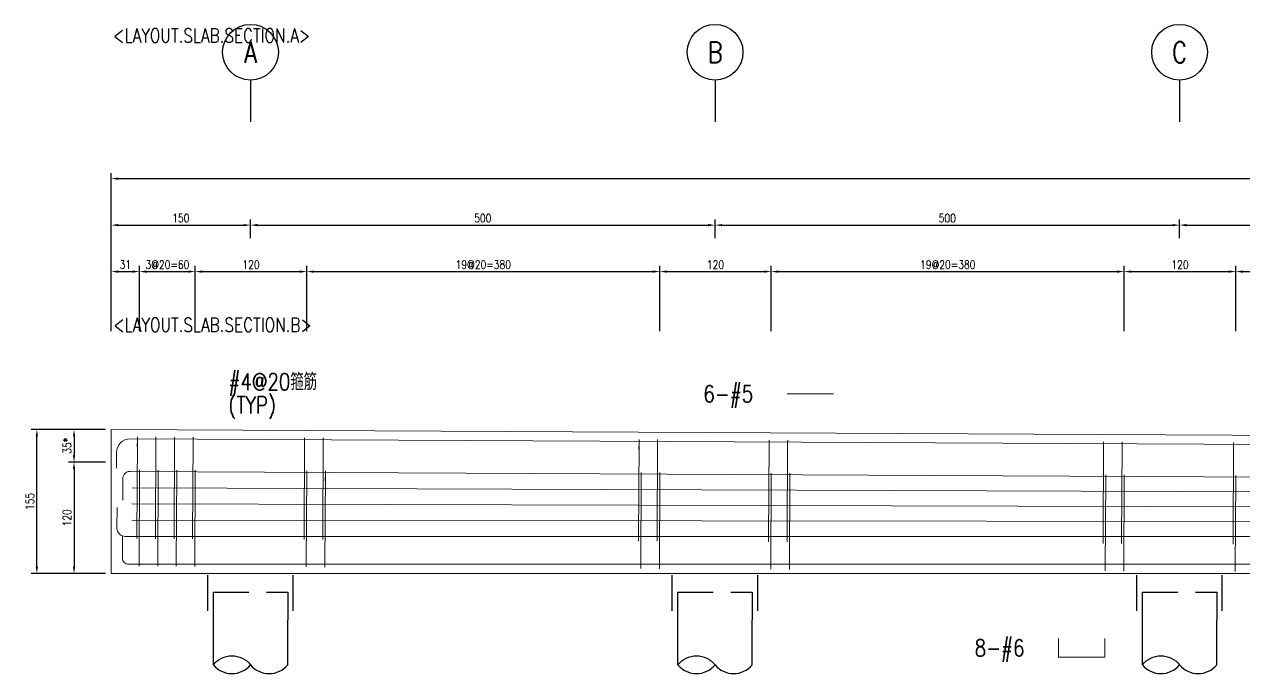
# Model space of a CAD drawing. Extents: x -4754 to 4976, y -19960 to 3841.
# Drawn here: x -359 to 955, y -10507 to -9809 of the extents above; entities that cross this region are included whole.
import ezdxf
from ezdxf.enums import TextEntityAlignment as Align

# ---------------------------------------------------------------- set-up
doc = ezdxf.new("R2010")
doc.units = 0
doc.header["$LTSCALE"] = 3
doc.linetypes.add('DASHED', pattern=[19.05, 12.7, -6.35])
doc.layers.get('0').update_dxf_attribs({"linetype": 'CONTINUOUS'})
doc.layers.add('HB_0', color=7, linetype='CONTINUOUS', transparency=0.5)
for name, color, linetype in [('HB_DIM', 1, 'CONTINUOUS'), ('HB_TXT_CTEXT', 2, 'CONTINUOUS'), ('RCAD.PARM.Treatle', 2, 'CONTINUOUS'), ('鋼筋', 3, 'CONTINUOUS')]:
    doc.layers.add(name, color=color, linetype=linetype)
doc.styles.get("Standard").update_dxf_attribs({"font": 'ROMANS.shx', "width": 0.8, "bigfont": 'chineset.shx'})
doc.dimstyles.new('30', dxfattribs={"dimscale": 3, "dimtxt": 3, "dimasz": 2.5, "dimexe": 2, "dimexo": 2, "dimgap": 1, "dimtad": 1, "dimdsep": 46, "dimtxsty": 'Standard', "dimcen": 0, "dimclrd": 256, "dimclre": 256, "dimclrt": 2, "dimadec": 0, "dimazin": 0, "dimtfac": 1, "dimtix": 1, "dimtmove": 2, "dimatfit": 3, "dimfxl": 1, "dimtolj": 1, "dimtzin": 0, "dimarcsym": 0})

# ---------------------------------------------------------------- blocks, each defined once
blk = doc.blocks.new('pile_vertical')
at = {"color": 252, "linetype": 'DASHED'}
for p, q in [((-46, -40), (-46, 0)), ((46, -40), (46, 0))]:
    blk.add_line(p, q, dxfattribs=at)
at = {"linetype": 'Continuous'}
for p, q in [((-40, -98.1), (-40, -50)), ((40, -98.1), (40, -50))]:
    blk.add_line(p, q, dxfattribs=at)
at = {"color": 252, "linetype": 'DASHED'}
blk.add_lwpolyline([(-40, -50), (-40, -20), (40, -20), (40, -50)], dxfattribs=at)
at = {"linetype": 'Continuous'}
for points in [[(-40, -98.1, -0.48), (0, -98.1, 0.48), (40, -98.1, 0.48)], [(-40, -98.1, 0.48), (0, -98.1, 0.48)]]:
    blk.add_lwpolyline(points, format="xyb", dxfattribs=at)
blk = doc.blocks.new('line_guide')
at = {"color": 4, "linetype": 'Continuous'}
blk.add_line((0, 0), (0, -45), dxfattribs=at)
blk.add_circle((0, 30), 30, dxfattribs=at)
at = {"color": 4, "linetype": 'Continuous', "width": 0.8}
blk.add_attdef('A', text='', height=22.5, dxfattribs=at).set_placement((0, 30), align=Align.MIDDLE)
blk = doc.blocks.new('*D265')
at = {"layer": 'HB_DIM', "linetype": 'Continuous', "lineweight": -2}
for p, q in [((-271.4, -10244.8), (-311.4, -10244.8)), ((-305.4, -10252.3), (-305.4, -10272.3)), ((-271.4, -10279.8), (-311.4, -10279.8))]:
    blk.add_line(p, q, dxfattribs=at)
at = {"layer": 'HB_DIM'}
for points in [[(-304.2, -10252.3), (-306.7, -10252.3), (-305.4, -10244.8)], [(-306.7, -10272.3), (-304.2, -10272.3), (-305.4, -10279.8)]]:
    blk.add_solid(points, dxfattribs=at)
at = {"layer": 'HB_DIM', "color": 2, "linetype": 'Continuous', "insert": (-312.9, -10262.3), "char_height": 9, "attachment_point": 5, "rotation": 90}
blk.add_mtext('\\A1;35*', dxfattribs=at)
blk = doc.blocks.new('*D266')
at = {"layer": 'HB_DIM', "linetype": 'Continuous', "lineweight": -2}
for p, q in [((-271.4, -10279.8), (-311.4, -10279.8)), ((-305.4, -10287.3), (-305.4, -10392.3)), ((-271.4, -10399.8), (-311.4, -10399.8))]:
    blk.add_line(p, q, dxfattribs=at)
at = {"layer": 'HB_DIM'}
for points in [[(-304.2, -10287.3), (-306.7, -10287.3), (-305.4, -10279.8)], [(-306.7, -10392.3), (-304.2, -10392.3), (-305.4, -10399.8)]]:
    blk.add_solid(points, dxfattribs=at)
at = {"layer": 'HB_DIM', "color": 2, "linetype": 'Continuous', "insert": (-312.9, -10339.8), "char_height": 9, "attachment_point": 5, "rotation": 90}
blk.add_mtext('\\A1;120', dxfattribs=at)
blk = doc.blocks.new('*D267')
at = {"layer": 'HB_DIM', "linetype": 'Continuous', "lineweight": -2}
for p, q in [((-265.4, -10138.8), (-265.4, -10068.8)), ((-234.9, -10138.8), (-234.9, -10068.8)), ((-257.9, -10074.8), (-242.4, -10074.8))]:
    blk.add_line(p, q, dxfattribs=at)
at = {"layer": 'HB_DIM'}
for points in [[(-257.9, -10073.6), (-257.9, -10076.1), (-265.4, -10074.8)], [(-242.4, -10076.1), (-242.4, -10073.6), (-234.9, -10074.8)]]:
    blk.add_solid(points, dxfattribs=at)
at = {"layer": 'HB_DIM', "color": 2, "linetype": 'Continuous', "insert": (-250.2, -10067.3), "char_height": 9, "attachment_point": 5, "rotation": 0}
blk.add_mtext('\\A1;31', dxfattribs=at)
blk = doc.blocks.new('*D268')
at = {"layer": 'HB_DIM', "linetype": 'Continuous', "lineweight": -2}
for p, q in [((-234.9, -10138.8), (-234.9, -10068.8)), ((-174.9, -10138.8), (-174.9, -10068.8)), ((-227.4, -10074.8), (-182.4, -10074.8))]:
    blk.add_line(p, q, dxfattribs=at)
at = {"layer": 'HB_DIM'}
for points in [[(-227.4, -10073.6), (-227.4, -10076.1), (-234.9, -10074.8)], [(-182.4, -10076.1), (-182.4, -10073.6), (-174.9, -10074.8)]]:
    blk.add_solid(points, dxfattribs=at)
at = {"layer": 'HB_DIM', "color": 2, "linetype": 'Continuous', "insert": (-204.9, -10067.3), "char_height": 9, "attachment_point": 5, "rotation": 0}
blk.add_mtext('\\A1;3@20=60', dxfattribs=at)
blk = doc.blocks.new('*D269')
at = {"layer": 'HB_DIM', "linetype": 'Continuous', "lineweight": -2}
for p, q in [((-174.9, -10138.8), (-174.9, -10068.8)), ((-54.9, -10138.8), (-54.9, -10068.8)), ((-167.4, -10074.8), (-62.4, -10074.8))]:
    blk.add_line(p, q, dxfattribs=at)
at = {"layer": 'HB_DIM'}
for points in [[(-167.4, -10073.6), (-167.4, -10076.1), (-174.9, -10074.8)], [(-62.4, -10076.1), (-62.4, -10073.6), (-54.9, -10074.8)]]:
    blk.add_solid(points, dxfattribs=at)
at = {"layer": 'HB_DIM', "color": 2, "linetype": 'Continuous', "insert": (-114.9, -10067.3), "char_height": 9, "attachment_point": 5, "rotation": 0}
blk.add_mtext('\\A1;120', dxfattribs=at)
blk = doc.blocks.new('*D270')
at = {"layer": 'HB_DIM', "linetype": 'Continuous', "lineweight": -2}
for p, q in [((-54.9, -10138.8), (-54.9, -10068.8)), ((325.1, -10138.8), (325.1, -10068.8)), ((-47.4, -10074.8), (317.6, -10074.8))]:
    blk.add_line(p, q, dxfattribs=at)
at = {"layer": 'HB_DIM'}
for points in [[(-47.4, -10073.6), (-47.4, -10076.1), (-54.9, -10074.8)], [(317.6, -10076.1), (317.6, -10073.6), (325.1, -10074.8)]]:
    blk.add_solid(points, dxfattribs=at)
at = {"layer": 'HB_DIM', "color": 2, "linetype": 'Continuous', "insert": (135.1, -10067.3), "char_height": 9, "attachment_point": 5, "rotation": 0}
blk.add_mtext('\\A1;19@20=380', dxfattribs=at)
blk = doc.blocks.new('*D271')
at = {"layer": 'HB_DIM', "linetype": 'Continuous', "lineweight": -2}
for p, q in [((325.1, -10138.8), (325.1, -10068.8)), ((445.1, -10138.8), (445.1, -10068.8)), ((332.6, -10074.8), (437.6, -10074.8))]:
    blk.add_line(p, q, dxfattribs=at)
at = {"layer": 'HB_DIM'}
for points in [[(332.6, -10073.6), (332.6, -10076.1), (325.1, -10074.8)], [(437.6, -10076.1), (437.6, -10073.6), (445.1, -10074.8)]]:
    blk.add_solid(points, dxfattribs=at)
at = {"layer": 'HB_DIM', "color": 2, "linetype": 'Continuous', "insert": (385.1, -10067.3), "char_height": 9, "attachment_point": 5, "rotation": 0}
blk.add_mtext('\\A1;120', dxfattribs=at)
blk = doc.blocks.new('*D272')
at = {"layer": 'HB_DIM', "linetype": 'Continuous', "lineweight": -2}
for p, q in [((445.1, -10138.8), (445.1, -10068.8)), ((825.1, -10138.8), (825.1, -10068.8)), ((452.6, -10074.8), (817.6, -10074.8))]:
    blk.add_line(p, q, dxfattribs=at)
at = {"layer": 'HB_DIM'}
for points in [[(452.6, -10073.6), (452.6, -10076.1), (445.1, -10074.8)], [(817.6, -10076.1), (817.6, -10073.6), (825.1, -10074.8)]]:
    blk.add_solid(points, dxfattribs=at)
at = {"layer": 'HB_DIM', "color": 2, "linetype": 'Continuous', "insert": (635.1, -10067.3), "char_height": 9, "attachment_point": 5, "rotation": 0}
blk.add_mtext('\\A1;19@20=380', dxfattribs=at)
blk = doc.blocks.new('*D273')
at = {"layer": 'HB_DIM', "linetype": 'Continuous', "lineweight": -2}
for p, q in [((825.1, -10138.8), (825.1, -10068.8)), ((945.1, -10138.8), (945.1, -10068.8)), ((832.6, -10074.8), (937.6, -10074.8))]:
    blk.add_line(p, q, dxfattribs=at)
at = {"layer": 'HB_DIM'}
for points in [[(832.6, -10073.6), (832.6, -10076.1), (825.1, -10074.8)], [(937.6, -10076.1), (937.6, -10073.6), (945.1, -10074.8)]]:
    blk.add_solid(points, dxfattribs=at)
at = {"layer": 'HB_DIM', "color": 2, "linetype": 'Continuous', "insert": (885.1, -10067.3), "char_height": 9, "attachment_point": 5, "rotation": 0}
blk.add_mtext('\\A1;120', dxfattribs=at)
blk = doc.blocks.new('*D274')
at = {"layer": 'HB_DIM', "linetype": 'Continuous', "lineweight": -2}
for p, q in [((945.1, -10138.8), (945.1, -10068.8)), ((1325.1, -10138.8), (1325.1, -10068.8)), ((952.6, -10074.8), (1317.6, -10074.8))]:
    blk.add_line(p, q, dxfattribs=at)
at = {"layer": 'HB_DIM'}
for points in [[(952.6, -10073.6), (952.6, -10076.1), (945.1, -10074.8)], [(1317.6, -10076.1), (1317.6, -10073.6), (1325.1, -10074.8)]]:
    blk.add_solid(points, dxfattribs=at)
at = {"layer": 'HB_DIM', "color": 2, "linetype": 'Continuous', "insert": (1135.1, -10067.3), "char_height": 9, "attachment_point": 5, "rotation": 0}
blk.add_mtext('\\A1;19@20=380', dxfattribs=at)
blk = doc.blocks.new('*D282')
at = {"layer": 'HB_DIM', "linetype": 'Continuous', "lineweight": -2}
for p, q in [((-265.4, -10138.8), (-265.4, -9968.8)), ((2714.6, -10153.8), (2714.6, -9968.8)), ((-257.9, -9974.8), (2707.1, -9974.8))]:
    blk.add_line(p, q, dxfattribs=at)
at = {"layer": 'HB_DIM'}
for points in [[(-257.9, -9973.6), (-257.9, -9976.1), (-265.4, -9974.8)], [(2707.1, -9976.1), (2707.1, -9973.6), (2714.6, -9974.8)]]:
    blk.add_solid(points, dxfattribs=at)
at = {"layer": 'HB_DIM', "color": 2, "linetype": 'Continuous', "insert": (1224.6, -9967.3), "char_height": 9, "attachment_point": 5, "rotation": 0}
blk.add_mtext('\\A1;2980', dxfattribs=at)
blk = doc.blocks.new('*D283')
at = {"layer": 'HB_DIM', "linetype": 'Continuous', "lineweight": -2}
for p, q in [((-265.4, -10138.8), (-265.4, -10018.8)), ((-115.4, -10038.8), (-115.4, -10018.8)), ((-257.9, -10024.8), (-122.9, -10024.8))]:
    blk.add_line(p, q, dxfattribs=at)
at = {"layer": 'HB_DIM'}
for points in [[(-257.9, -10023.6), (-257.9, -10026.1), (-265.4, -10024.8)], [(-122.9, -10026.1), (-122.9, -10023.6), (-115.4, -10024.8)]]:
    blk.add_solid(points, dxfattribs=at)
at = {"layer": 'HB_DIM', "color": 2, "linetype": 'Continuous', "insert": (-190.4, -10017.3), "char_height": 9, "attachment_point": 5, "rotation": 0}
blk.add_mtext('\\A1;150', dxfattribs=at)
blk = doc.blocks.new('*D284')
at = {"layer": 'HB_DIM', "linetype": 'Continuous', "lineweight": -2}
for p, q in [((-115.4, -10038.8), (-115.4, -10018.8)), ((384.6, -10038.8), (384.6, -10018.8)), ((-107.9, -10024.8), (377.1, -10024.8))]:
    blk.add_line(p, q, dxfattribs=at)
at = {"layer": 'HB_DIM'}
for points in [[(-107.9, -10023.6), (-107.9, -10026.1), (-115.4, -10024.8)], [(377.1, -10026.1), (377.1, -10023.6), (384.6, -10024.8)]]:
    blk.add_solid(points, dxfattribs=at)
at = {"layer": 'HB_DIM', "color": 2, "linetype": 'Continuous', "insert": (134.6, -10017.3), "char_height": 9, "attachment_point": 5, "rotation": 0}
blk.add_mtext('\\A1;500', dxfattribs=at)
blk = doc.blocks.new('*D285')
at = {"layer": 'HB_DIM', "linetype": 'Continuous', "lineweight": -2}
for p, q in [((384.6, -10038.8), (384.6, -10018.8)), ((884.6, -10038.8), (884.6, -10018.8)), ((392.1, -10024.8), (877.1, -10024.8))]:
    blk.add_line(p, q, dxfattribs=at)
at = {"layer": 'HB_DIM'}
for points in [[(392.1, -10023.6), (392.1, -10026.1), (384.6, -10024.8)], [(877.1, -10026.1), (877.1, -10023.6), (884.6, -10024.8)]]:
    blk.add_solid(points, dxfattribs=at)
at = {"layer": 'HB_DIM', "color": 2, "linetype": 'Continuous', "insert": (634.6, -10017.3), "char_height": 9, "attachment_point": 5, "rotation": 0}
blk.add_mtext('\\A1;500', dxfattribs=at)
blk = doc.blocks.new('*D286')
at = {"layer": 'HB_DIM', "linetype": 'Continuous', "lineweight": -2}
for p, q in [((884.6, -10038.8), (884.6, -10018.8)), ((1384.6, -10038.8), (1384.6, -10018.8)), ((892.1, -10024.8), (1377.1, -10024.8))]:
    blk.add_line(p, q, dxfattribs=at)
at = {"layer": 'HB_DIM'}
for points in [[(892.1, -10023.6), (892.1, -10026.1), (884.6, -10024.8)], [(1377.1, -10026.1), (1377.1, -10023.6), (1384.6, -10024.8)]]:
    blk.add_solid(points, dxfattribs=at)
at = {"layer": 'HB_DIM', "color": 2, "linetype": 'Continuous', "insert": (1134.6, -10017.3), "char_height": 9, "attachment_point": 5, "rotation": 0}
blk.add_mtext('\\A1;500', dxfattribs=at)
blk = doc.blocks.new('*D290')
at = {"layer": 'HB_DIM', "linetype": 'Continuous', "lineweight": -2}
for p, q in [((-281.4, -10244.8), (-351.4, -10244.8)), ((-345.4, -10392.3), (-345.4, -10252.3)), ((-281.4, -10399.8), (-351.4, -10399.8))]:
    blk.add_line(p, q, dxfattribs=at)
at = {"layer": 'HB_DIM'}
for points in [[(-344.2, -10252.3), (-346.7, -10252.3), (-345.4, -10244.8)], [(-346.7, -10392.3), (-344.2, -10392.3), (-345.4, -10399.8)]]:
    blk.add_solid(points, dxfattribs=at)
at = {"layer": 'HB_DIM', "color": 2, "linetype": 'Continuous', "insert": (-352.9, -10322.3), "char_height": 9, "attachment_point": 5, "rotation": 90}
blk.add_mtext('\\A1;155', dxfattribs=at)

msp = doc.modelspace()

# ---------------------------------------------------------------- linework, layer by layer
at = {"layer": 'HB_0', "lineweight": 5}
msp.add_lwpolyline([(-265.427, -10399.802), (-265.427, -10244.802), (2714.573, -10259.802), (2714.573, -10399.802), (-265.427, -10399.802)], dxfattribs=at)
at = {"layer": 'HB_DIM', "color": 1, "linetype": 'Continuous'}
for points in [[(-217.229, -10253.418, 0, 1.25, 0), (-207.229, -10243.418, 0, 0, 0), (-157.229, -10193.418, 0, 0, 0), (-139.229, -10193.418, 0, 0, 0)], [(-214.868, -10288.963, 0, 1.25, 0), (-207.161, -10276.186, 0, 0, 0), (-157.229, -10193.418, 0, 0, 0), (-139.229, -10193.418, 0, 0, 0)], [(931.051, -10295.823, 0, 1.25, 0), (931.051, -10280.823, 0, 0, 0), (931.051, -10205.823, 0, 0, 0), (949.051, -10205.823, 0, 0, 0)], [(344.142, -10326.359, 0, 1.25, 0), (344.142, -10311.359, 0, 0, 0), (344.142, -10206.359, 0, 0, 0), (362.142, -10206.359, 0, 0, 0)], [(344.142, -10343.104, 0, 1.25, 0), (344.142, -10328.104, 0, 0, 0), (344.142, -10206.359, 0, 0, 0), (362.142, -10206.359, 0, 0, 0)], [(344.142, -10309.614, 0, 1.25, 0), (344.142, -10294.614, 0, 0, 0), (344.142, -10206.359, 0, 0, 0), (362.142, -10206.359, 0, 0, 0)], [(929.798, -10359.808, 0, 1.25, 0), (929.798, -10374.808, 0, 0, 0), (929.798, -10449.808, 0, 0, 0), (947.798, -10449.808, 0, 0, 0)], [(636.132, -10389.826, 0, 1.25, 0), (636.132, -10404.826, 0, 0, 0), (636.132, -10479.826, 0, 0, 0), (654.132, -10479.826, 0, 0, 0)]]:
    msp.add_lwpolyline(points, format="xyseb", dxfattribs=at)
at = {"layer": 'HB_TXT_CTEXT', "lineweight": 5}
msp.add_line((462.142, -10206.359, 50), (512.142, -10206.359, 50), dxfattribs=at)
msp.add_polyline3d([(754.132, -10469.826, -50), (754.132, -10489.826, -50), (804.132, -10489.826, -50), (804.132, -10469.826, -50)], dxfattribs=at)
at = {"layer": '鋼筋', "lineweight": 5}
for p, q in [((-244.987, -10254.905, -38), (2694.033, -10269.698, -38)), ((-244.987, -10254.905, -27.143), (2694.033, -10269.698, -27.143)), ((-244.987, -10254.905, -16.286), (2694.033, -10269.698, -16.286)), ((-244.987, -10254.905, -5.429), (2694.033, -10269.698, -5.429)), ((-244.987, -10254.905, 5.429), (2694.033, -10269.698, 5.429)), ((-244.987, -10254.905, 16.286), (2694.033, -10269.698, 16.286)), ((-244.987, -10254.905, 27.143), (2694.033, -10269.698, 27.143)), ((-244.987, -10254.905, 38), (2694.033, -10269.698, 38)), ((-237.242, -10255.902, 40.245), (-237.761, -10359.041, 40.245)), ((-237.761, -10359.041, -40.245), (-237.242, -10255.902, -40.245)), ((-237.28, -10263.522, 33.895), (-237.242, -10255.902, 33.895)), ((-237.242, -10255.902, -33.895), (-237.28, -10263.522, -33.895)), ((-217.242, -10256.002, 40.245), (-217.761, -10359.142, 40.245)), ((-217.761, -10359.142, -40.245), (-217.242, -10256.002, -40.245)), ((-217.281, -10263.622, 33.895), (-217.242, -10256.002, 33.895)), ((-217.242, -10256.002, -33.895), (-217.281, -10263.622, -33.895)), ((-197.242, -10256.103, 40.245), (-197.762, -10359.242, 40.245)), ((-197.762, -10359.242, -40.245), (-197.242, -10256.103, -40.245)), ((-197.281, -10263.723, 33.895), (-197.242, -10256.103, 33.895)), ((-197.242, -10256.103, -33.895), (-197.281, -10263.723, -33.895)), ((-177.243, -10256.204, 40.245), (-177.762, -10359.343, 40.245)), ((-177.762, -10359.343, -40.245), (-177.243, -10256.204, -40.245)), ((-177.281, -10263.824, 33.895), (-177.243, -10256.204, 33.895)), ((-177.243, -10256.204, -33.895), (-177.281, -10263.824, -33.895)), ((-57.244, -10256.808, 40.245), (-57.763, -10359.947, 40.245)), ((-57.763, -10359.947, -40.245), (-57.244, -10256.808, -40.245)), ((-57.283, -10264.428, 33.895), (-57.244, -10256.808, 33.895)), ((-57.244, -10256.808, -33.895), (-57.283, -10264.428, -33.895)), ((-37.244, -10256.908, 40.245), (-37.764, -10360.048, 40.245)), ((-37.764, -10360.048, -40.245), (-37.244, -10256.908, -40.245)), ((-37.283, -10264.528, 33.895), (-37.244, -10256.908, 33.895)), ((-37.244, -10256.908, -33.895), (-37.283, -10264.528, -33.895)), ((-259.636, -10286.441, -38), (-259.55, -10269.321, -38)), ((-259.636, -10286.441, -27.143), (-259.55, -10269.321, -27.143)), ((-259.636, -10286.441, -16.286), (-259.55, -10269.321, -16.286)), ((-259.636, -10286.441, -5.429), (-259.55, -10269.321, -5.429)), ((-259.636, -10286.441, 5.429), (-259.55, -10269.321, 5.429)), ((-259.636, -10286.441, 16.286), (-259.55, -10269.321, 16.286)), ((-259.636, -10286.441, 27.143), (-259.55, -10269.321, 27.143)), ((-259.636, -10286.441, 38), (-259.55, -10269.321, 38)), ((302.751, -10258.62, 40.245), (302.232, -10361.759, 40.245)), ((302.232, -10361.759, -40.245), (302.751, -10258.62, -40.245)), ((302.713, -10266.24, 33.895), (302.751, -10258.62, 33.895)), ((302.751, -10258.62, -33.895), (302.713, -10266.24, -33.895)), ((322.751, -10258.72, 40.245), (322.232, -10361.86, 40.245)), ((322.232, -10361.86, -40.245), (322.751, -10258.72, -40.245)), ((322.713, -10266.34, 33.895), (322.751, -10258.72, 33.895)), ((322.751, -10258.72, -33.895), (322.713, -10266.34, -33.895)), ((442.749, -10259.324, 40.245), (442.23, -10362.464, 40.245)), ((442.23, -10362.464, -40.245), (442.749, -10259.324, -40.245)), ((442.711, -10266.944, 33.895), (442.749, -10259.324, 33.895)), ((442.749, -10259.324, -33.895), (442.711, -10266.944, -33.895)), ((462.749, -10259.425, 40.245), (462.23, -10362.564, 40.245)), ((462.23, -10362.564, -40.245), (462.749, -10259.425, -40.245)), ((462.711, -10267.045, 33.895), (462.749, -10259.425, 33.895)), ((462.749, -10259.425, -33.895), (462.711, -10267.045, -33.895)), ((802.745, -10261.137, 40.245), (802.226, -10364.276, 40.245)), ((802.226, -10364.276, -40.245), (802.745, -10261.137, -40.245)), ((802.707, -10268.756, 33.895), (802.745, -10261.137, 33.895)), ((802.745, -10261.137, -33.895), (802.707, -10268.756, -33.895)), ((822.745, -10261.237, 40.245), (822.225, -10364.377, 40.245)), ((822.225, -10364.377, -40.245), (822.745, -10261.237, -40.245)), ((822.706, -10268.857, 33.895), (822.745, -10261.237, 33.895)), ((822.745, -10261.237, -33.895), (822.706, -10268.857, -33.895)), ((942.743, -10261.841, 40.245), (942.224, -10364.981, 40.245)), ((942.224, -10364.981, -40.245), (942.743, -10261.841, -40.245)), ((942.705, -10269.461, 33.895), (942.743, -10261.841, 33.895)), ((942.743, -10261.841, -33.895), (942.705, -10269.461, -33.895)), ((-245.103, -10289.902, -50), (2695.282, -10304.703, -50)), ((-245.103, -10289.902, -35.714), (2695.282, -10304.703, -35.714)), ((-245.103, -10289.902, -21.429), (2695.282, -10304.703, -21.429)), ((-245.103, -10289.902, -7.143), (2695.282, -10304.703, -7.143)), ((-245.103, -10289.902, 7.143), (2695.282, -10304.703, 7.143)), ((-245.103, -10289.902, 21.429), (2695.282, -10304.703, 21.429)), ((-245.103, -10289.902, 35.714), (2695.282, -10304.703, 35.714)), ((-245.103, -10289.902, 50), (2695.282, -10304.703, 50)), ((-234.881, -10291.446, 51.745), (-235.37, -10388.583, 51.745)), ((-235.37, -10388.583, -51.745), (-234.881, -10291.446, -51.745)), ((-234.919, -10299.066, 45.395), (-234.881, -10291.446, 45.395)), ((-234.881, -10291.446, -45.395), (-234.919, -10299.066, -45.395)), ((-214.881, -10291.546, 51.745), (-215.37, -10388.684, 51.745)), ((-215.37, -10388.684, -51.745), (-214.881, -10291.546, -51.745)), ((-214.919, -10299.166, 45.395), (-214.881, -10291.546, 45.395)), ((-214.881, -10291.546, -45.395), (-214.919, -10299.166, -45.395)), ((-194.881, -10291.647, 51.745), (-195.37, -10388.785, 51.745)), ((-195.37, -10388.785, -51.745), (-194.881, -10291.647, -51.745)), ((-194.92, -10299.267, 45.395), (-194.881, -10291.647, 45.395)), ((-194.881, -10291.647, -45.395), (-194.92, -10299.267, -45.395)), ((-174.882, -10291.748, 51.745), (-175.371, -10388.885, 51.745)), ((-175.371, -10388.885, -51.745), (-174.882, -10291.748, -51.745)), ((-174.92, -10299.368, 45.395), (-174.882, -10291.748, 45.395)), ((-174.882, -10291.748, -45.395), (-174.92, -10299.368, -45.395)), ((-54.883, -10292.352, 51.745), (-55.372, -10389.489, 51.745)), ((-55.372, -10389.489, -51.745), (-54.883, -10292.352, -51.745)), ((-54.921, -10299.972, 45.395), (-54.883, -10292.352, 45.395)), ((-54.883, -10292.352, -45.395), (-54.921, -10299.972, -45.395)), ((-34.883, -10292.452, 51.745), (-35.372, -10389.59, 51.745)), ((-35.372, -10389.59, -51.745), (-34.883, -10292.452, -51.745)), ((-34.922, -10300.072, 45.395), (-34.883, -10292.452, 45.395)), ((-34.883, -10292.452, -45.395), (-34.922, -10300.072, -45.395)), ((305.112, -10294.164, 51.745), (304.623, -10391.301, 51.745)), ((304.623, -10391.301, -51.745), (305.112, -10294.164, -51.745)), ((305.074, -10301.784, 45.395), (305.112, -10294.164, 45.395)), ((305.112, -10294.164, -45.395), (305.074, -10301.784, -45.395)), ((325.112, -10294.264, 51.745), (324.623, -10391.402, 51.745)), ((324.623, -10391.402, -51.745), (325.112, -10294.264, -51.745)), ((325.074, -10301.884, 45.395), (325.112, -10294.264, 45.395)), ((325.112, -10294.264, -45.395), (325.074, -10301.884, -45.395)), ((445.111, -10294.869, 51.745), (444.622, -10392.006, 51.745)), ((444.622, -10392.006, -51.745), (445.111, -10294.869, -51.745)), ((445.072, -10302.488, 45.395), (445.111, -10294.869, 45.395)), ((445.111, -10294.869, -45.395), (445.072, -10302.488, -45.395)), ((465.11, -10294.969, 51.745), (464.621, -10392.107, 51.745)), ((464.621, -10392.107, -51.745), (465.11, -10294.969, -51.745)), ((465.072, -10302.589, 45.395), (465.11, -10294.969, 45.395)), ((465.11, -10294.969, -45.395), (465.072, -10302.589, -45.395)), ((805.106, -10296.681, 51.745), (804.617, -10393.818, 51.745)), ((804.617, -10393.818, -51.745), (805.106, -10296.681, -51.745)), ((805.068, -10304.3, 45.395), (805.106, -10296.681, 45.395)), ((805.106, -10296.681, -45.395), (805.068, -10304.3, -45.395)), ((825.106, -10296.781, 51.745), (824.617, -10393.919, 51.745)), ((824.617, -10393.919, -51.745), (825.106, -10296.781, -51.745)), ((825.067, -10304.401, 45.395), (825.106, -10296.781, 45.395)), ((825.106, -10296.781, -45.395), (825.067, -10304.401, -45.395)), ((-253.03, -10320.973, -50), (-252.912, -10297.633, -50)), ((-253.03, -10320.973, -35.714), (-252.912, -10297.633, -35.714)), ((-253.03, -10320.973, -21.429), (-252.912, -10297.633, -21.429)), ((-253.03, -10320.973, -7.143), (-252.912, -10297.633, -7.143)), ((-253.03, -10320.973, 7.143), (-252.912, -10297.633, 7.143)), ((-253.03, -10320.973, 21.429), (-252.912, -10297.633, 21.429)), ((-253.03, -10320.973, 35.714), (-252.912, -10297.633, 35.714)), ((-253.03, -10320.973, 50), (-252.912, -10297.633, 50)), ((-242.961, -10307.406, -50), (2692.983, -10318.449, -50)), ((-242.961, -10307.406, 50), (2692.983, -10318.449, 50)), ((945.104, -10297.385, 51.745), (944.615, -10394.523, 51.745)), ((944.615, -10394.523, -51.745), (945.104, -10297.385, -51.745)), ((945.066, -10305.005, 45.395), (945.104, -10297.385, 45.395)), ((945.104, -10297.385, -45.395), (945.066, -10305.005, -45.395)), ((-259.068, -10328.563, -50), (-259.18, -10350.897, -50)), ((-259.068, -10328.563, -35.714), (-259.18, -10350.897, -35.714)), ((-259.068, -10328.563, -21.429), (-259.18, -10350.897, -21.429)), ((-259.068, -10328.563, -7.143), (-259.18, -10350.897, -7.143)), ((-259.068, -10328.563, 7.143), (-259.18, -10350.897, 7.143)), ((-259.068, -10328.563, 21.429), (-259.18, -10350.897, 21.429)), ((-259.068, -10328.563, 35.714), (-259.18, -10350.897, 35.714)), ((-259.068, -10328.563, 50), (-259.18, -10350.897, 50)), ((-243.049, -10324.898, -50), (2692.906, -10332.206, -50)), ((-243.049, -10324.898, 50), (2692.906, -10332.206, 50)), ((-243.137, -10342.39, -50), (2692.825, -10345.964, -50)), ((-243.137, -10342.39, 50), (2692.825, -10345.964, 50)), ((-253.221, -10358.907, -50), (-253.343, -10383.143, -50)), ((-253.221, -10358.907, -35.714), (-253.343, -10383.143, -35.714)), ((-253.221, -10358.907, -21.429), (-253.343, -10383.143, -21.429)), ((-253.221, -10358.907, -7.143), (-253.343, -10383.143, -7.143)), ((-253.221, -10358.907, 7.143), (-253.343, -10383.143, 7.143)), ((-253.221, -10358.907, 21.429), (-253.343, -10383.143, 21.429)), ((-253.221, -10358.907, 35.714), (-253.343, -10383.143, 35.714)), ((-253.221, -10358.907, 50), (-253.343, -10383.143, 50)), ((-250.29, -10359.832, -50), (2699.93, -10359.772, -50)), ((-250.29, -10359.832, -35.714), (2699.93, -10359.772, -35.714)), ((-250.29, -10359.832, -21.429), (2699.93, -10359.772, -21.429)), ((-250.29, -10359.832, -7.143), (2699.93, -10359.772, -7.143)), ((-250.29, -10359.832, 7.143), (2699.93, -10359.772, 7.143)), ((-250.29, -10359.832, 21.429), (2699.93, -10359.772, 21.429)), ((-250.29, -10359.832, 35.714), (2699.93, -10359.772, 35.714)), ((-250.29, -10359.832, 50), (2699.93, -10359.772, 50)), ((-237.777, -10362.216, 37.07), (-237.777, -10362.216, -37.07)), ((-217.777, -10362.317, 37.07), (-217.777, -10362.317, -37.07)), ((-197.778, -10362.417, 37.07), (-197.778, -10362.417, -37.07)), ((-177.778, -10362.518, 37.07), (-177.778, -10362.518, -37.07)), ((-57.779, -10363.122, 37.07), (-57.779, -10363.122, -37.07)), ((-37.78, -10363.223, 37.07), (-37.78, -10363.223, -37.07)), ((302.216, -10364.934, 37.07), (302.216, -10364.934, -37.07)), ((322.216, -10365.035, 37.07), (322.216, -10365.035, -37.07)), ((442.214, -10365.639, 37.07), (442.214, -10365.639, -37.07)), ((462.214, -10365.739, 37.07), (462.214, -10365.739, -37.07)), ((802.21, -10367.451, 37.07), (802.21, -10367.451, -37.07)), ((822.209, -10367.551, 37.07), (822.209, -10367.551, -37.07)), ((942.208, -10368.155, 37.07), (942.208, -10368.155, -37.07)), ((-246.657, -10389.862, -50), (2695.973, -10389.742, -50)), ((-246.657, -10389.862, -35.714), (2695.973, -10389.742, -35.714)), ((-246.657, -10389.862, -21.429), (2695.973, -10389.742, -21.429)), ((-246.657, -10389.862, -7.143), (2695.973, -10389.742, -7.143)), ((-246.657, -10389.862, 7.143), (2695.973, -10389.742, 7.143)), ((-246.657, -10389.862, 21.429), (2695.973, -10389.742, 21.429)), ((-246.657, -10389.862, 35.714), (2695.973, -10389.742, 35.714)), ((-246.657, -10389.862, 50), (2695.973, -10389.742, 50)), ((-235.386, -10391.758, 48.57), (-235.386, -10391.758, -48.57)), ((-215.386, -10391.859, 48.57), (-215.386, -10391.859, -48.57)), ((-195.386, -10391.96, 48.57), (-195.386, -10391.96, -48.57)), ((-175.387, -10392.06, 48.57), (-175.387, -10392.06, -48.57)), ((-55.388, -10392.664, 48.57), (-55.388, -10392.664, -48.57)), ((-35.388, -10392.765, 48.57), (-35.388, -10392.765, -48.57)), ((304.607, -10394.476, 48.57), (304.607, -10394.476, -48.57)), ((324.607, -10394.577, 48.57), (324.607, -10394.577, -48.57)), ((444.606, -10395.181, 48.57), (444.606, -10395.181, -48.57)), ((464.605, -10395.282, 48.57), (464.605, -10395.282, -48.57)), ((804.601, -10396.993, 48.57), (804.601, -10396.993, -48.57)), ((824.601, -10397.094, 48.57), (824.601, -10397.094, -48.57)), ((944.599, -10397.698, 48.57), (944.599, -10397.698, -48.57))]:
    msp.add_line(p, q, dxfattribs=at)
at = {"layer": '鋼筋', "lineweight": 5, "extrusion": (0, 0, -1)}
for centre, radius, end in [((245.06, -10269.394, 38), 14.49, 90.288399), ((245.06, -10269.394, 27.143), 14.49, 90.288399), ((245.06, -10269.394, 16.286), 14.49, 90.288399), ((245.06, -10269.394, 5.429), 14.49, 90.288399), ((245.06, -10269.394, -5.429), 14.49, 90.288399), ((245.06, -10269.394, -16.286), 14.49, 90.288399), ((245.06, -10269.394, -27.143), 14.49, 90.288399), ((245.06, -10269.394, -38), 14.49, 90.288399), ((245.142, -10297.672, 50), 7.77, 90.288403), ((245.142, -10297.672, 35.714), 7.77, 90.288403), ((245.142, -10297.672, 21.429), 7.77, 90.288403), ((245.142, -10297.672, 7.143), 7.77, 90.288403), ((245.142, -10297.672, -7.143), 7.77, 90.288403), ((245.142, -10297.672, -21.429), 7.77, 90.288403), ((245.142, -10297.672, -35.714), 7.77, 90.288403), ((245.142, -10297.672, -50), 7.77, 90.288403)]:
    msp.add_arc(centre, radius, 0.288399, end, dxfattribs=at)
at = {"layer": '鋼筋', "lineweight": 5, "extrusion": (0.999987, -0.005033, 0)}
for centre, start, end in [((-10256.966, 37.07, -185.616), 270, 90), ((-10256.966, -37.07, -185.616), 270, 90), ((-10256.966, 37.07, -165.616), 270, 90), ((-10256.966, -37.07, -165.616), 270, 90), ((-10256.966, 37.07, -145.616), 270, 90), ((-10256.966, -37.07, -145.616), 270, 90), ((-10256.966, 37.07, -125.616), 270, 90), ((-10256.966, -37.07, -125.616), 270, 90), ((-10256.966, 37.07, -5.616), 270, 90), ((-10256.966, -37.07, -5.616), 270, 90), ((-10256.966, 37.07, 14.384), 270, 90), ((-10256.966, -37.07, 14.384), 270, 90), ((-10256.966, 37.07, 354.384), 270, 90), ((-10256.966, -37.07, 354.384), 270, 90), ((-10256.966, 37.07, 374.384), 270, 90), ((-10256.966, -37.07, 374.384), 270, 90), ((-10256.966, 37.07, 494.384), 270, 90), ((-10256.966, -37.07, 494.384), 270, 90), ((-10256.966, 37.07, 514.384), 270, 90), ((-10256.966, -37.07, 514.384), 270, 90), ((-10256.966, 37.07, 854.384), 270, 90), ((-10256.966, -37.07, 854.384), 270, 90), ((-10256.966, 37.07, 874.384), 270, 90), ((-10256.966, -37.07, 874.384), 270, 90), ((-10256.966, 37.07, 994.384), 270, 90), ((-10256.966, -37.07, 994.384), 270, 90), ((-10292.498, 48.57, -183.076), 270, 90), ((-10292.498, -48.57, -183.076), 270, 90), ((-10292.498, 48.57, -163.076), 270, 90), ((-10292.498, -48.57, -163.076), 270, 90), ((-10292.498, 48.57, -143.076), 270, 90), ((-10292.498, -48.57, -143.076), 270, 90), ((-10292.498, 48.57, -123.076), 270, 90), ((-10292.498, -48.57, -123.076), 270, 90), ((-10292.498, 48.57, -3.076), 270, 90), ((-10292.498, -48.57, -3.076), 270, 90), ((-10292.498, 48.57, 16.924), 270, 90), ((-10292.498, -48.57, 16.924), 270, 90), ((-10292.498, 48.57, 356.924), 270, 90), ((-10292.498, -48.57, 356.924), 270, 90), ((-10292.498, 48.57, 376.924), 270, 90), ((-10292.498, -48.57, 376.924), 270, 90), ((-10292.498, 48.57, 496.924), 270, 90), ((-10292.498, -48.57, 496.924), 270, 90), ((-10292.498, 48.57, 516.924), 270, 90), ((-10292.498, -48.57, 516.924), 270, 90), ((-10292.498, 48.57, 856.924), 270, 90), ((-10292.498, -48.57, 856.924), 270, 90), ((-10292.498, 48.57, 876.924), 270, 90), ((-10292.498, -48.57, 876.924), 270, 90), ((-10292.498, 48.57, 996.924), 270, 90), ((-10292.498, -48.57, 996.924), 270, 90), ((-10360.107, 37.07, -185.616), 90, 180), ((-10360.107, -37.07, -185.616), 180, 270), ((-10360.107, 37.07, -165.616), 90, 180), ((-10360.107, -37.07, -165.616), 180, 270), ((-10360.107, 37.07, -145.616), 90, 180), ((-10360.107, -37.07, -145.616), 180, 270), ((-10360.107, 37.07, -125.616), 90, 180), ((-10360.107, -37.07, -125.616), 180, 270), ((-10360.107, 37.07, -5.616), 90, 180), ((-10360.107, -37.07, -5.616), 180, 270), ((-10360.107, 37.07, 14.384), 90, 180), ((-10360.107, -37.07, 14.384), 180, 270), ((-10360.107, 37.07, 354.384), 90, 180), ((-10360.107, -37.07, 354.384), 180, 270), ((-10360.107, 37.07, 374.384), 90, 180), ((-10360.107, -37.07, 374.384), 180, 270), ((-10360.107, 37.07, 494.384), 90, 180), ((-10360.107, -37.07, 494.384), 180, 270), ((-10360.107, 37.07, 514.384), 90, 180), ((-10360.107, -37.07, 514.384), 180, 270), ((-10360.107, 37.07, 854.384), 90, 180), ((-10360.107, -37.07, 854.384), 180, 270), ((-10360.107, 37.07, 874.384), 90, 180), ((-10360.107, -37.07, 874.384), 180, 270), ((-10360.107, 37.07, 994.384), 90, 180), ((-10360.107, -37.07, 994.384), 180, 270), ((-10389.636, 48.57, -183.076), 90, 180), ((-10389.636, -48.57, -183.076), 180, 270), ((-10389.636, 48.57, -163.076), 90, 180), ((-10389.636, -48.57, -163.076), 180, 270), ((-10389.636, 48.57, -143.076), 90, 180), ((-10389.636, -48.57, -143.076), 180, 270), ((-10389.636, 48.57, -123.076), 90, 180), ((-10389.636, -48.57, -123.076), 180, 270), ((-10389.636, 48.57, -3.076), 90, 180), ((-10389.636, -48.57, -3.076), 180, 270), ((-10389.636, 48.57, 16.924), 90, 180), ((-10389.636, -48.57, 16.924), 180, 270), ((-10389.636, 48.57, 356.924), 90, 180), ((-10389.636, -48.57, 356.924), 180, 270), ((-10389.636, 48.57, 376.924), 90, 180), ((-10389.636, -48.57, 376.924), 180, 270), ((-10389.636, 48.57, 496.924), 90, 180), ((-10389.636, -48.57, 496.924), 180, 270), ((-10389.636, 48.57, 516.924), 90, 180), ((-10389.636, -48.57, 516.924), 180, 270), ((-10389.636, 48.57, 856.924), 90, 180), ((-10389.636, -48.57, 856.924), 180, 270), ((-10389.636, 48.57, 876.924), 90, 180), ((-10389.636, -48.57, 876.924), 180, 270), ((-10389.636, 48.57, 996.924), 90, 180), ((-10389.636, -48.57, 996.924), 180, 270)]:
    msp.add_arc(centre, 3.175, start, end, dxfattribs=at)
at = {"layer": '鋼筋', "lineweight": 5}
for centre, radius, end in [((-250.29, -10350.942, -50), 8.89, 270.001166), ((-250.29, -10350.942, -35.714), 8.89, 270.001166), ((-250.29, -10350.942, -21.429), 8.89, 270.001166), ((-250.29, -10350.942, -7.143), 8.89, 270.001166), ((-250.29, -10350.942, 7.143), 8.89, 270.001166), ((-250.29, -10350.942, 21.429), 8.89, 270.001166), ((-250.29, -10350.942, 35.714), 8.89, 270.001166), ((-250.29, -10350.942, 50), 8.89, 270.001166), ((-246.658, -10383.177, -50), 6.685, 270.002342), ((-246.658, -10383.177, -35.714), 6.685, 270.002342), ((-246.658, -10383.177, -21.429), 6.685, 270.002342), ((-246.658, -10383.177, -7.143), 6.685, 270.002342), ((-246.658, -10383.177, 7.143), 6.685, 270.002342), ((-246.658, -10383.177, 21.429), 6.685, 270.002342), ((-246.658, -10383.177, 35.714), 6.685, 270.002342), ((-246.658, -10383.177, 50), 6.685, 270.002342)]:
    msp.add_arc(centre, radius, 179.711601, end, dxfattribs=at)

# ---------------------------------------------------------------- block references
at = {"layer": 'HB_0', "linetype": 'Continuous'}
for p, values in [((-115.427, -9868.802), {'A': 'A'}), ((384.573, -9868.802), {'A': 'B'}), ((884.573, -9868.802), {'A': 'C'})]:
    msp.add_blockref('line_guide', p, dxfattribs=at).add_auto_attribs(values)
for p in [(-115.427, -10399.802), (384.573, -10399.802), (884.573, -10399.802)]:
    msp.add_blockref('pile_vertical', p, dxfattribs=at)

# ---------------------------------------------------------------- texts
at = {"layer": 'HB_TXT_CTEXT', "linetype": 'Continuous', "width": 0.8}
for s, p in [('#4@20箍筋', (-139.229, -10193.418, 35.225)), (' 6-#5', (362.142, -10206.359, 50)), ('(TYP)', (-139.229, -10218.418, 35.225)), (' 8-#6', (654.132, -10479.826, -50))]:
    msp.add_text(s, height=18, dxfattribs=at).set_placement(p, align=Align.MIDDLE_LEFT)
at = {"layer": 'RCAD.PARM.Treatle', "color": 6, "linetype": 'Continuous', "width": 0.8}
for s, p in [('<LAYOUT.SLAB.SECTION.A>', (-157.201, -9820.595)), ('<LAYOUT.SLAB.SECTION.B>', (-156.344, -10131.995))]:
    msp.add_text(s, height=15, rotation=360, dxfattribs=at).set_placement(p, align=Align.MIDDLE)

# ---------------------------------------------------------------- dimensions: what is measured, and where the dimension line sits
at = {"layer": 'HB_DIM', "linetype": 'Continuous'}
for base, p1, p2, angle, override, picture, middle in [((2714.573, -9974.802), (-265.427, -10144.802), (2714.573, -10159.802), 0, {"dimdec": 0, "dimpost": '<>'}, '*D282', (1224.573, -9967.302)), ((-115.427, -10024.802), (-265.427, -10144.802), (-115.427, -10044.802, -3489), 0, {"dimdec": 0, "dimpost": '<>'}, '*D283', (-190.427, -10017.302)), ((384.573, -10024.802), (-115.427, -10044.802, -3489), (384.573, -10044.802, -2989), 0, {"dimdec": 0, "dimpost": '<>'}, '*D284', (134.573, -10017.302)), ((884.573, -10024.802), (384.573, -10044.802, -2989), (884.573, -10044.802, -2489), 0, {"dimdec": 0, "dimpost": '<>'}, '*D285', (634.573, -10017.302)), ((1384.573, -10024.802), (884.573, -10044.802, -2489), (1384.573, -10044.802, -1989), 0, {"dimdec": 0, "dimpost": '<>'}, '*D286', (1134.573, -10017.302)), ((-234.919, -10074.802), (-265.427, -10144.802), (-234.919, -10144.802, 45.395), 0, {"dimdec": 0, "dimpost": '<>'}, '*D267', (-250.173, -10067.302)), ((-54.921, -10074.802), (-174.92, -10144.802, 45.395), (-54.921, -10144.802, 45.395), 0, {"dimdec": 0, "dimpost": '<>'}, '*D269', (-114.921, -10067.302)), ((445.072, -10074.802), (325.074, -10144.802, 45.395), (445.072, -10144.802, 45.395), 0, {"dimdec": 0, "dimpost": '<>'}, '*D271', (385.073, -10067.302)), ((945.066, -10074.802), (825.067, -10144.802, 45.395), (945.066, -10144.802, 45.395), 0, {"dimdec": 0, "dimpost": '<>'}, '*D273', (885.067, -10067.302)), ((-345.427, -10244.802), (-275.427, -10399.802), (-275.427, -10244.802), 90, {"dimtad": 4, "dimdec": 0, "dimpost": '<>'}, '*D290', (-352.927, -10322.302)), ((-305.427, -10399.802), (-265.427, -10279.802), (-265.427, -10399.802), 90, {"dimtad": 4, "dimdec": 0, "dimpost": '<>'}, '*D266', (-312.927, -10339.802))]:
    dim = msp.add_linear_dim(base=base, p1=p1, p2=p2, angle=angle, dimstyle='30', override=override, dxfattribs=at)
    dim.commit()
    dim.dimension.update_dxf_attribs({"geometry": picture, "text_midpoint": middle})
for base, p1, p2, angle, text, override, picture, middle in [((-174.92, -10074.802), (-234.919, -10144.802, 45.395), (-174.92, -10144.802, 45.395), 0, '3@20=<>', {"dimdec": 0, "dimpost": '<>'}, '*D268', (-204.92, -10067.302)), ((325.074, -10074.802), (-54.921, -10144.802, 45.395), (325.074, -10144.802, 45.395), 0, '19@20=<>', {"dimdec": 0, "dimpost": '<>'}, '*D270', (135.076, -10067.302)), ((825.067, -10074.802), (445.072, -10144.802, 45.395), (825.067, -10144.802, 45.395), 0, '19@20=<>', {"dimdec": 0, "dimpost": '<>'}, '*D272', (635.07, -10067.302)), ((1325.061, -10074.802), (945.066, -10144.802, 45.395), (1325.061, -10144.802, 45.395), 0, '19@20=<>', {"dimdec": 0, "dimpost": '<>'}, '*D274', (1135.063, -10067.302)), ((-305.427, -10279.802), (-265.427, -10244.802), (-265.427, -10279.802), 90, '<>*', {"dimtad": 4, "dimdec": 0, "dimpost": '<>'}, '*D265', (-312.927, -10262.302))]:
    dim = msp.add_linear_dim(base=base, p1=p1, p2=p2, angle=angle, text=text, dimstyle='30', override=override, dxfattribs=at)
    dim.commit()
    dim.dimension.update_dxf_attribs({"geometry": picture, "text_midpoint": middle})

doc.saveas('drawing.dxf')
